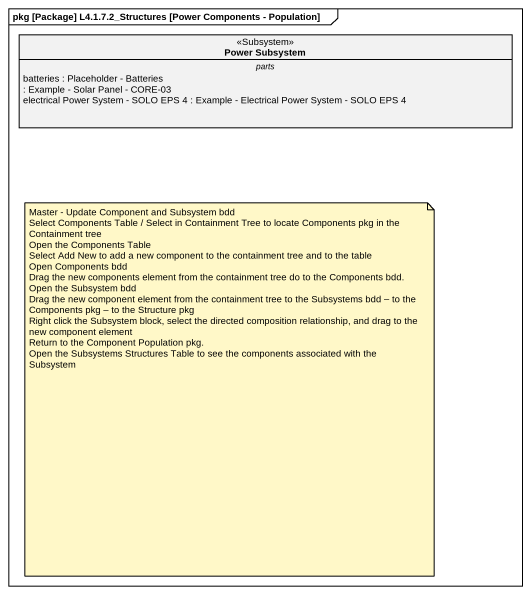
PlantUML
@startuml
mainframe pkg [Package] L4.1.7.2_Structures [Power Components - Population]
hide circle
hide empty members
class "Power Subsystem" as Power_Subsystem <<Subsystem>> {
  -- parts --
  batteries : Placeholder - Batteries
  : Example - Solar Panel - CORE-03
  electrical Power System - SOLO EPS 4 : Example - Electrical Power System - SOLO EPS 4
}
note as N1
  Master - Update Component and Subsystem bdd
  Select Components Table / Select in Containment Tree to locate Components pkg in the Containment tree
  Open the Components Table
  Select Add New to add a new component to the containment tree and to the table
  Open Components bdd
  Drag the new components element from the containment tree do to the Components bdd.
  Open the Subsystem bdd
  Drag the new component element from the containment tree to the Subsystems bdd – to the Components pkg – to the Structure pkg
  Right click the Subsystem block, select the directed composition relationship, and drag to the new component element
  Return to the Component Population pkg.
  Open the Subsystems Structures Table to see the components associated with the Subsystem
end note
@enduml
